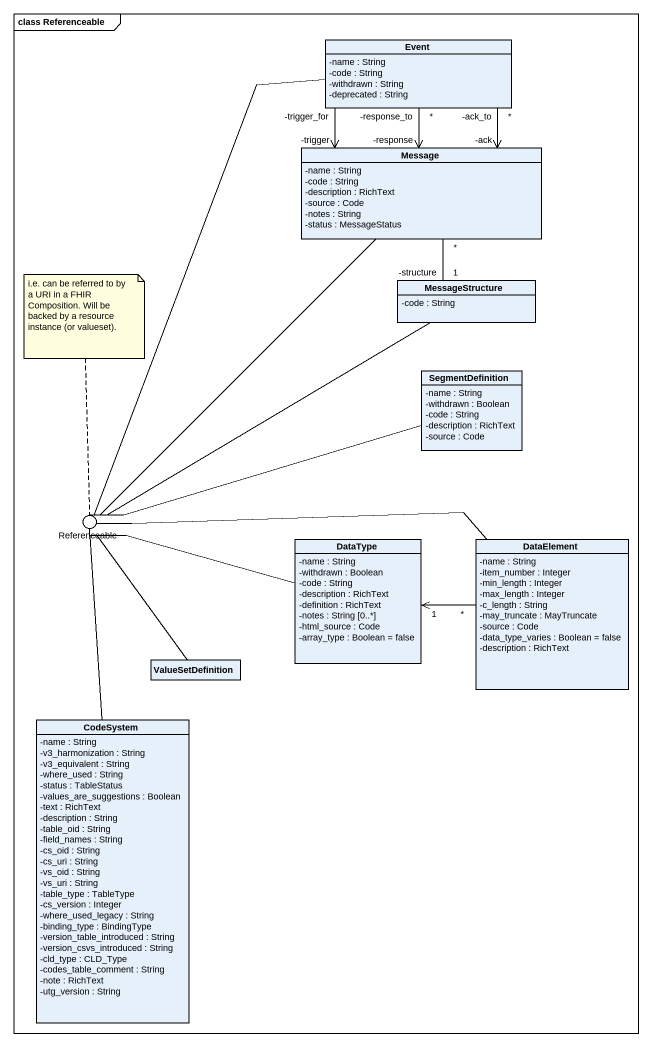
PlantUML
@startuml
mainframe class Referenceable
allowmixing
hide circle
hide empty members
skinparam classAttributeIconSize 0
class Event {
  -name : String
  -code : String
  -withdrawn : String
  -deprecated : String
}
class Message {
  -name : String
  -code : String
  -description : RichText
  -source : Code
  -notes : String
  -status : MessageStatus
}
class MessageStructure {
  -code : String
}
class SegmentDefinition {
  -name : String
  -withdrawn : Boolean
  -code : String
  -description : RichText
  -source : Code
}
() Referenceable
class DataType {
  -name : String
  -withdrawn : Boolean
  -code : String
  -description : RichText
  -definition : RichText
  -notes : String [0..*]
  -html_source : Code
  -array_type : Boolean = false
}
class DataElement {
  -name : String
  -item_number : Integer
  -min_length : Integer
  -max_length : Integer
  -c_length : String
  -may_truncate : MayTruncate
  -source : Code
  -data_type_varies : Boolean = false
  -description : RichText
}
class ValueSetDefinition
class CodeSystem {
  -name : String
  -v3_harmonization : String
  -v3_equivalent : String
  -where_used : String
  -status : TableStatus
  -values_are_suggestions : Boolean
  -text : RichText
  -description : String
  -table_oid : String
  -field_names : String
  -cs_oid : String
  -cs_uri : String
  -vs_oid : String
  -vs_uri : String
  -table_type : TableType
  -cs_version : Integer
  -where_used_legacy : String
  -binding_type : BindingType
  -version_table_introduced : String
  -version_csvs_introduced : String
  -cld_type : CLD_Type
  -codes_table_comment : String
  -note : RichText
  -utg_version : String
}
Event "-trigger_for" --> "-trigger" Message
Event "-response_to\n*" --> "-response" Message
Event "-ack_to\n*" --> "-ack" Message
Event -- Referenceable
Message "*" -- "-structure\n1" MessageStructure
Message -- Referenceable
MessageStructure -left- Referenceable
SegmentDefinition -left- Referenceable
DataType -left- Referenceable
DataElement -left- Referenceable
DataElement "*" -left-> "1" DataType
ValueSetDefinition -up- Referenceable
CodeSystem -up- Referenceable
note top of Referenceable : i.e. can be referred to by a URI in a FHIR Composition. Will be backed by a resource instance (or valueset).
@enduml
